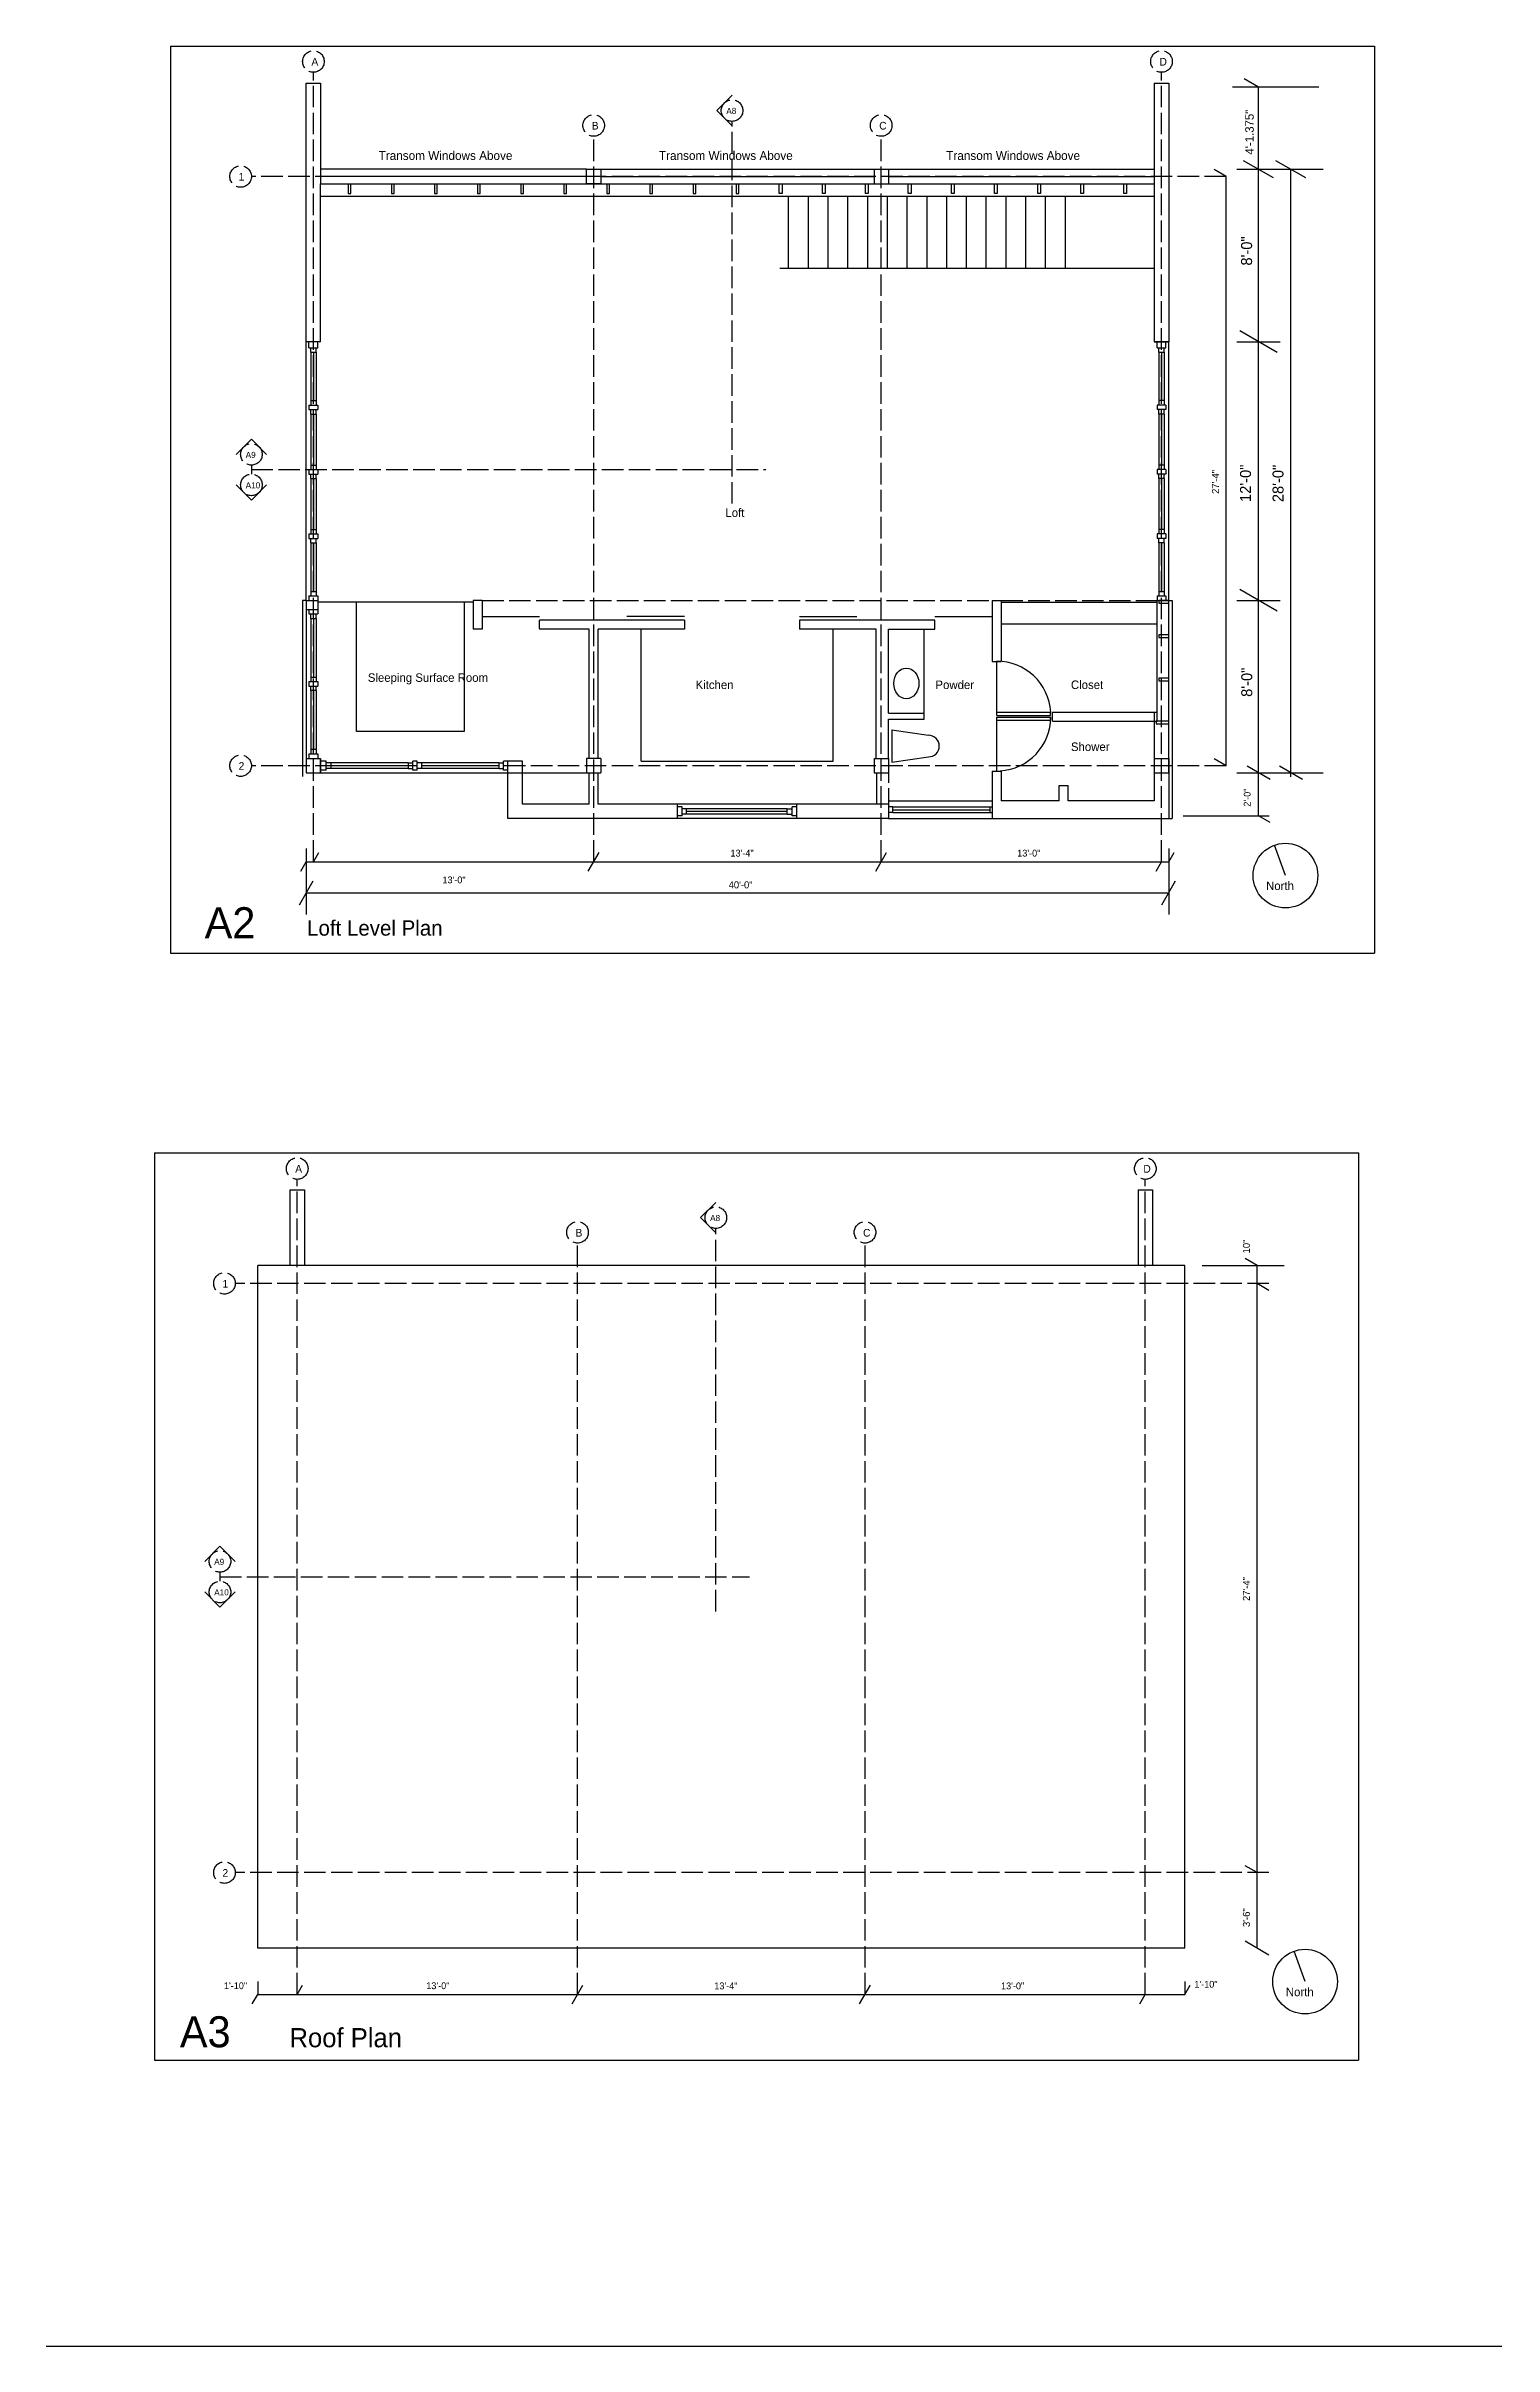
# Model space of a CAD drawing. Header units: inches. Extents: x -285 to 6358, y -2516 to 3346.
# Drawn here: x 1267 to 2073, y -668 to 612 of the extents above; entities that cross this region are included whole.
import ezdxf

# ---------------------------------------------------------------- set-up
doc = ezdxf.new("R2010")
doc.units = ezdxf.units.IN
doc.header["$MEASUREMENT"] = 0
doc.linetypes.add('ACAD_ISO02W100', pattern=[15, 12, -3])
for name, color, linetype in [('const', 7, 'Continuous'), ('e1', 7, 'Continuous'), ('e2', 251, 'Continuous'), ('glass', 172, 'Continuous'), ('grid', 252, 'ACAD_ISO02W100'), ('millwork', 254, 'Continuous'), ('soffit', 253, 'ACAD_ISO02W100'), ('stairs', 140, 'Continuous'), ('walls', 7, 'Continuous')]:
    doc.layers.add(name, color=color, linetype=linetype)

msp = doc.modelspace()

# ---------------------------------------------------------------- linework, layer by layer
for p, q in [((1336.8, 612.1), (1336.8, 107.1)), ((1336.8, 612.1), (2006.9, 612.1)), ((2006.9, 612.1), (2006.9, 107.1)), ((1336.8, 107.1), (2006.9, 107.1)), ((1327.8, -4.1), (1327.8, -509.1)), ((1327.8, -4.1), (1997.9, -4.1)), ((1997.9, -4.1), (1997.9, -509.1)), ((1327.8, -509.1), (1997.9, -509.1))]:
    msp.add_line(p, q)
at = {"layer": 'const'}
for p, q in [((1975.9, 589.3), (1927.9, 589.3)), ((1942.3, 589.3), (1934.3, 593.9)), ((1942.3, 183.5), (1942.3, 589.3)), ((1924.3, 539.5), (1917.6, 543.4)), ((1924.3, 211.5), (1924.3, 539.5)), ((1930.3, 543.5), (1978.3, 543.5)), ((1950.6, 538.7), (1934, 548.3)), ((1968.6, 538.7), (1952, 548.3)), ((1960.3, 205.3), (1960.3, 543.5)), ((1952.7, 441.5), (1931.9, 453.5)), ((1930.3, 447.5), (1954.3, 447.5)), ((1952.7, 297.5), (1931.9, 309.5)), ((1930.3, 303.5), (1954.3, 303.5)), ((1924.3, 211.5), (1917.6, 215.4)), ((1930.3, 207.5), (1978.3, 207.5)), ((1948.7, 203.8), (1935.9, 211.2)), ((1966.7, 203.8), (1953.9, 211.2)), ((1900.3, 183.5), (1948.3, 183.5)), ((1948.7, 179.8), (1942.3, 183.5)), ((1409.3, 152.8), (1412.3, 158)), ((1412.3, 165.3), (1412.3, 128.7)), ((1412.3, 158), (1892.3, 158)), ((1416.3, 158), (1419.3, 163.2)), ((1569.3, 152.8), (1575.3, 163.2)), ((1729.3, 152.8), (1735.3, 163.2)), ((1885.3, 152.8), (1888.3, 158)), ((1892.3, 165.3), (1892.3, 128.7)), ((1892.3, 158), (1895.3, 163.2)), ((1408.5, 134.1), (1416.1, 147.4)), ((1888.5, 134.1), (1896.1, 147.4)), ((1412.3, 140.7), (1892.3, 140.7)), ((1941.5, -66.7), (1934.8, -62.9)), ((1941.5, -446.7), (1941.5, -66.7)), ((1948.1, -80.6), (1941.5, -76.7)), ((1941.5, -404.7), (1934.8, -400.9)), ((1948.1, -450.6), (1934.8, -442.9)), ((1382.3, -477.8), (1385.3, -472.6)), ((1385.3, -465.3), (1385.3, -472.6)), ((1385.3, -472.6), (1901.3, -472.6)), ((1407.3, -472.6), (1410.3, -467.4)), ((1560.3, -477.8), (1566.3, -467.4)), ((1720.3, -477.8), (1726.3, -467.4)), ((1876.3, -477.8), (1879.3, -472.6)), ((1901.3, -465.3), (1901.3, -472.6)), ((1901.3, -472.6), (1904.3, -467.4))]:
    msp.add_line(p, q, dxfattribs=at)
at = {"layer": 'e1'}
for p, q in [((1412.3, 303.5), (1412.3, 447.5)), ((1892.3, 303.5), (1892.3, 447.5)), ((1410.3, 303.5), (1410.3, 205.5)), ((1412.3, 303.5), (1410.3, 303.5)), ((1892.3, 303.5), (1894.3, 303.5)), ((1894.3, 303.5), (1894.3, 182)), ((1738.3, 231.4), (1738.3, 213.4)), ((1738.3, 231.4), (1758.6, 228.4)), ((1738.3, 213.4), (1758.6, 216.4)), ((1892.3, 207.5), (1892.3, 182)), ((1736.3, 199), (1736.3, 182)), ((1736.3, 182), (1894.3, 182)), ((1831.3, 192), (1799.1, 192)), ((1884.3, 192), (1836.3, 192)), ((1901.3, -446.7), (1385.3, -446.7)), ((1267.5, -668.3), (6357.7, -668.3))]:
    msp.add_line(p, q, dxfattribs=at)
for centre in [(1957.3, 150.3), (1968.2, -465.4)]:
    msp.add_circle(centre, 18, dxfattribs=at)
for centre, radius, start, end in [((1796.7, 239.6), 30, 3.3123, 90.1293), ((1796.7, 238.6), 30, 273.3123, 359.8707), ((1758.6, 222.4), 6, 270, 90)]:
    msp.add_arc(centre, radius, start, end, dxfattribs=at)
msp.add_ellipse((1746.3, 257.3), major_axis=(0, -8.5), ratio=0.823529, dxfattribs=at)
at = {"layer": 'e2'}
for p, q in [((1568.3, 543.5), (1420.3, 543.5)), ((1576.3, 543.5), (1728.3, 543.5)), ((1736.3, 543.5), (1884.3, 543.5)), ((1412.3, 298.5), (1412.3, 215.5)), ((1440.3, 230.5), (1440.3, 302.5)), ((1500.3, 302.5), (1500.3, 230.5)), ((1500.3, 230.5), (1440.3, 230.5)), ((1420.3, 207.5), (1568.3, 207.5)), ((1910.9, -66.7), (1956.5, -66.7))]:
    msp.add_line(p, q, dxfattribs=at)
at = {"layer": 'glass'}
for p, q in [((1414.8, 441.7), (1414.8, 414.7)), ((1417.8, 441.7), (1417.8, 414.7)), ((1886.8, 441.7), (1886.8, 414.7)), ((1889.8, 441.7), (1889.8, 414.7)), ((1414.8, 407.2), (1414.8, 378.8)), ((1417.8, 407.2), (1417.8, 378.8)), ((1886.8, 407.2), (1886.8, 378.8)), ((1889.8, 407.2), (1889.8, 378.8)), ((1414.8, 371.3), (1414.8, 343)), ((1417.8, 371.3), (1417.8, 343)), ((1886.8, 371.3), (1886.8, 343)), ((1889.8, 371.3), (1889.8, 343)), ((1414.8, 335.5), (1414.8, 308.5)), ((1417.8, 335.5), (1417.8, 308.5)), ((1886.8, 335.5), (1886.8, 308.5)), ((1889.8, 335.5), (1889.8, 308.5)), ((1414.8, 293.5), (1414.8, 260.8)), ((1417.8, 293.5), (1417.8, 260.8)), ((1414.8, 253.3), (1414.8, 220.5)), ((1417.8, 253.3), (1417.8, 220.5)), ((1469.1, 213), (1426, 213)), ((1469.1, 210), (1426, 210)), ((1519.6, 213), (1476.6, 213)), ((1519.6, 210), (1476.6, 210)), ((1685.3, 190), (1619, 190)), ((1685.3, 182), (1619, 182)), ((1680, 187.5), (1624, 187.5)), ((1680, 184.5), (1624, 184.5)), ((1738.8, 188.5), (1792.9, 188.5)), ((1738.8, 185.5), (1792.9, 185.5))]:
    msp.add_line(p, q, dxfattribs=at)
at = {"layer": 'grid'}
for p, q in [((1416.3, 158), (1416.3, 597.5)), ((1888.3, 158), (1888.3, 597.5)), ((1649.3, 357.4), (1649.3, 570.2)), ((1572.3, 158), (1572.3, 561.9)), ((1732.3, 158), (1732.3, 561.9)), ((1924.3, 539.5), (1381.8, 539.5)), ((1381.8, 378.8), (1381.8, 373.8)), ((1381.8, 376.3), (1668.1, 376.3)), ((1924.3, 211.5), (1381.8, 211.5)), ((1407.3, -472.6), (1407.3, -18.8)), ((1879.3, -472.6), (1879.3, -18.8)), ((1640.3, -259.4), (1640.3, -46.1)), ((1563.3, -472.6), (1563.3, -54.3)), ((1723.3, -472.6), (1723.3, -54.3)), ((1948.1, -76.7), (1372.8, -76.7)), ((1364.3, -237.5), (1364.3, -242.5)), ((1364.3, -240), (1659.1, -240)), ((1948.1, -404.7), (1372.8, -404.7))]:
    msp.add_line(p, q, dxfattribs=at)
for centre in [(1416.3, 603.5), (1888.3, 603.5), (1649.3, 576.2), (1572.3, 567.9), (1732.3, 567.9), (1375.8, 539.5), (1381.8, 384.8), (1381.8, 367.8), (1375.8, 211.5), (1407.3, -12.8), (1879.3, -12.8), (1640.3, -40.1), (1563.3, -48.3), (1723.3, -48.3), (1366.8, -76.7), (1364.3, -231.5), (1364.3, -248.5), (1366.8, -404.7)]:
    msp.add_circle(centre, 6, dxfattribs=at)
at = {"layer": 'millwork'}
for p, q in [((1416.3, 441.7), (1416.3, 414.7)), ((1888.3, 441.7), (1888.3, 414.7)), ((1416.3, 407.2), (1416.3, 378.8)), ((1888.3, 407.2), (1888.3, 378.8)), ((1416.3, 371.3), (1416.3, 343)), ((1888.3, 371.3), (1888.3, 343)), ((1416.3, 335.5), (1416.3, 308.5)), ((1888.3, 335.5), (1888.3, 308.5)), ((1505.2, 302.5), (1418.5, 302.5)), ((1510.7, 294.5), (1542.2, 294.5)), ((1622.8, 294.5), (1590.8, 294.5)), ((1686.8, 294.5), (1718.8, 294.5)), ((1762.1, 294.5), (1793.6, 294.5)), ((1799.1, 302.5), (1885.8, 302.5)), ((1416.3, 293.5), (1416.3, 260.8)), ((1598.8, 214), (1598.8, 287.5)), ((1705.5, 214), (1705.5, 287.5)), ((1756.3, 239), (1756.3, 287.5)), ((1799.1, 290.5), (1885.8, 290.5)), ((1796.6, 241.3), (1796.6, 269.5)), ((1416.3, 253.3), (1416.3, 220.5)), ((1796.6, 241.3), (1826.6, 241.3)), ((1796.6, 239.5), (1796.6, 241.3)), ((1796.6, 239.5), (1826.6, 239.5)), ((1796.6, 208.5), (1796.6, 238.5)), ((1796.6, 238.5), (1826.6, 238.5)), ((1796.6, 236.8), (1826.6, 236.8)), ((1826.6, 239.5), (1826.6, 241.3)), ((1826.6, 236.8), (1826.6, 238.5)), ((1469.1, 211.5), (1426, 211.5)), ((1519.6, 211.5), (1476.6, 211.5)), ((1598.8, 214), (1705.5, 214)), ((1680, 186), (1624, 186)), ((1736.3, 192), (1794.1, 192)), ((1738.8, 187), (1792.9, 187))]:
    msp.add_line(p, q, dxfattribs=at)
at = {"layer": 'soffit'}
for p, q in [((1510.2, 303.5), (1794.1, 303.5)), ((1799.1, 303.5), (1885.8, 303.5))]:
    msp.add_line(p, q, dxfattribs=at)
at = {"layer": 'stairs'}
for p, q in [((1680.8, 488.5), (1680.8, 528.5)), ((1691.8, 488.5), (1691.8, 528.5)), ((1702.8, 488.5), (1702.8, 528.5)), ((1713.8, 488.5), (1713.8, 528.5)), ((1724.8, 488.5), (1724.8, 528.5)), ((1735.8, 488.5), (1735.8, 528.5)), ((1746.8, 488.5), (1746.8, 528.5)), ((1757.8, 488.5), (1757.8, 528.5)), ((1768.8, 488.5), (1768.8, 528.5)), ((1779.8, 488.5), (1779.8, 528.5)), ((1790.8, 488.5), (1790.8, 528.5)), ((1801.8, 488.5), (1801.8, 528.5)), ((1812.8, 488.5), (1812.8, 528.5)), ((1823.8, 488.5), (1823.8, 528.5)), ((1834.8, 488.5), (1834.8, 528.5)), ((1675.8, 488.5), (1884.3, 488.5))]:
    msp.add_line(p, q, dxfattribs=at)
at = {"layer": 'walls'}
for p, q in [((1412.3, 447.5), (1412.3, 591.5)), ((1412.3, 591.5), (1420.3, 591.5)), ((1420.3, 591.5), (1420.3, 535.5)), ((1884.3, 591.5), (1884.3, 535.5)), ((1884.3, 591.5), (1892.3, 591.5)), ((1892.3, 591.5), (1892.3, 447.5)), ((1649.3, 584.7), (1640.8, 576.2)), ((1649.3, 567.7), (1640.8, 576.2)), ((1568.3, 539.5), (1420.3, 539.5)), ((1568.3, 543.5), (1576.3, 543.5)), ((1568.3, 535.5), (1568.3, 543.5)), ((1576.3, 543.5), (1576.3, 535.5)), ((1576.3, 539.5), (1728.3, 539.5)), ((1728.3, 543.5), (1728.3, 535.5)), ((1728.3, 543.5), (1736.3, 543.5)), ((1736.3, 543.5), (1736.3, 535.5)), ((1736.3, 539.5), (1884.3, 539.5)), ((1420.3, 535.5), (1884.3, 535.5)), ((1420.3, 447.5), (1420.3, 535.5)), ((1420.3, 528.5), (1884.3, 528.5)), ((1576.3, 535.5), (1568.3, 535.5)), ((1576.3, 535.5), (1568.3, 535.5)), ((1728.3, 535.5), (1736.3, 535.5)), ((1728.3, 535.5), (1736.3, 535.5)), ((1884.3, 535.5), (1884.3, 447.5)), ((1420.3, 447.5), (1412.3, 447.5)), ((1413.8, 444.2), (1413.8, 447.5)), ((1413.8, 444.2), (1418.8, 444.2)), ((1414.8, 441.7), (1414.8, 444.2)), ((1414.8, 441.7), (1417.8, 441.7)), ((1417.8, 441.7), (1417.8, 444.2)), ((1418.8, 444.2), (1418.8, 447.5)), ((1892.3, 447.5), (1884.3, 447.5)), ((1884.3, 447.5), (1892.3, 447.5)), ((1885.8, 444.2), (1885.8, 447.5)), ((1885.8, 447.5), (1890.8, 447.5)), ((1885.8, 444.2), (1890.8, 444.2)), ((1886.8, 441.7), (1886.8, 444.2)), ((1886.8, 441.7), (1889.8, 441.7)), ((1889.8, 441.7), (1889.8, 444.2)), ((1890.8, 444.2), (1890.8, 447.5)), ((1413.8, 412.2), (1413.8, 409.7)), ((1413.8, 412.2), (1418.8, 412.2)), ((1414.8, 414.7), (1417.8, 414.7)), ((1414.8, 414.7), (1414.8, 412.2)), ((1417.8, 414.7), (1417.8, 412.2)), ((1418.8, 412.2), (1418.8, 409.7)), ((1885.8, 412.2), (1885.8, 409.7)), ((1890.8, 412.2), (1885.8, 412.2)), ((1886.8, 414.7), (1886.8, 412.2)), ((1889.8, 414.7), (1886.8, 414.7)), ((1889.8, 414.7), (1889.8, 412.2)), ((1890.8, 412.2), (1890.8, 409.7)), ((1413.8, 409.7), (1418.8, 409.7)), ((1414.8, 407.2), (1414.8, 409.7)), ((1414.8, 407.2), (1417.8, 407.2)), ((1417.8, 407.2), (1417.8, 409.7)), ((1890.8, 409.7), (1885.8, 409.7)), ((1886.8, 407.2), (1886.8, 409.7)), ((1889.8, 407.2), (1886.8, 407.2)), ((1889.8, 407.2), (1889.8, 409.7)), ((1373.3, 384.8), (1381.8, 393.3)), ((1390.2, 384.8), (1381.8, 393.3)), ((1413.8, 376.3), (1413.8, 373.8)), ((1413.8, 376.3), (1418.8, 376.3)), ((1413.8, 373.8), (1418.8, 373.8)), ((1414.8, 378.8), (1417.8, 378.8)), ((1414.8, 378.8), (1414.8, 376.3)), ((1414.8, 371.3), (1414.8, 373.8)), ((1414.8, 371.3), (1417.8, 371.3)), ((1417.8, 378.8), (1417.8, 376.3)), ((1417.8, 371.3), (1417.8, 373.8)), ((1418.8, 376.3), (1418.8, 373.8)), ((1890.8, 376.3), (1885.8, 376.3)), ((1885.8, 376.3), (1885.8, 373.8)), ((1890.8, 373.8), (1885.8, 373.8)), ((1886.8, 378.8), (1886.8, 376.3)), ((1889.8, 378.8), (1886.8, 378.8)), ((1886.8, 371.3), (1886.8, 373.8)), ((1889.8, 371.3), (1886.8, 371.3)), ((1889.8, 378.8), (1889.8, 376.3)), ((1889.8, 371.3), (1889.8, 373.8)), ((1890.8, 376.3), (1890.8, 373.8)), ((1373.3, 367.8), (1381.8, 359.3)), ((1390.2, 367.8), (1381.8, 359.3)), ((1413.8, 340.5), (1413.8, 338)), ((1413.8, 340.5), (1418.8, 340.5)), ((1413.8, 338), (1418.8, 338)), ((1414.8, 343), (1417.8, 343)), ((1414.8, 343), (1414.8, 340.5)), ((1414.8, 335.5), (1414.8, 338)), ((1414.8, 335.5), (1417.8, 335.5)), ((1417.8, 343), (1417.8, 340.5)), ((1417.8, 335.5), (1417.8, 338)), ((1418.8, 340.5), (1418.8, 338)), ((1885.8, 340.5), (1885.8, 338)), ((1890.8, 340.5), (1885.8, 340.5)), ((1890.8, 338), (1885.8, 338)), ((1889.8, 343), (1886.8, 343)), ((1886.8, 343), (1886.8, 340.5)), ((1886.8, 335.5), (1886.8, 338)), ((1889.8, 335.5), (1886.8, 335.5)), ((1889.8, 343), (1889.8, 340.5)), ((1889.8, 335.5), (1889.8, 338)), ((1890.8, 340.5), (1890.8, 338)), ((1414.8, 308.5), (1414.8, 306)), ((1414.8, 308.5), (1417.8, 308.5)), ((1417.8, 308.5), (1417.8, 306)), ((1886.8, 308.5), (1889.8, 308.5)), ((1886.8, 308.5), (1886.8, 306)), ((1889.8, 308.5), (1889.8, 306)), ((1412.3, 303.5), (1412.3, 298.5)), ((1412.3, 303.5), (1418.8, 303.5)), ((1412.3, 298.5), (1418.8, 298.5)), ((1413.8, 306), (1413.8, 303.5)), ((1413.8, 306), (1418.8, 306)), ((1413.8, 298.5), (1413.8, 296)), ((1413.8, 296), (1418.8, 296)), ((1414.8, 293.5), (1414.8, 296)), ((1417.8, 293.5), (1417.8, 296)), ((1418.8, 306), (1418.8, 296)), ((1505.2, 303.5), (1505.2, 287.5)), ((1510.2, 303.5), (1505.2, 303.5)), ((1510.2, 303.5), (1510.2, 287.5)), ((1794.1, 303.5), (1794.1, 269.5)), ((1794.1, 303.5), (1799.1, 303.5)), ((1799.1, 303.5), (1799.1, 269.5)), ((1885.8, 306), (1885.8, 303.5)), ((1885.8, 306), (1890.8, 306)), ((1885.8, 303.5), (1892.3, 303.5)), ((1885.8, 236.3), (1885.8, 303.5)), ((1886.8, 303.5), (1892.3, 303.5)), ((1890.8, 306), (1890.8, 303.5)), ((1892.3, 207.5), (1892.3, 303.5)), ((1414.8, 293.5), (1417.8, 293.5)), ((1510.2, 287.5), (1505.2, 287.5)), ((1622.8, 292.5), (1542.2, 292.5)), ((1542.2, 287.9), (1542.2, 292.5)), ((1542.2, 287.9), (1542.2, 287.5)), ((1569.8, 287.5), (1542.2, 287.5)), ((1569.8, 215.5), (1569.8, 287.5)), ((1622.8, 287.5), (1574.8, 287.5)), ((1574.8, 215.5), (1574.8, 287.5)), ((1622.8, 292.5), (1622.8, 287.5)), ((1762.1, 292.5), (1686.8, 292.5)), ((1686.8, 292.5), (1686.8, 287.5)), ((1729.5, 287.5), (1686.8, 287.5)), ((1729.5, 215.5), (1729.5, 287.5)), ((1736.3, 287.5), (1762.1, 287.5)), ((1736.3, 240.8), (1736.3, 287.5)), ((1762.1, 287.5), (1762.1, 292.5)), ((1794.1, 269.5), (1799.1, 269.5)), ((1413.8, 258.3), (1413.8, 255.8)), ((1413.8, 258.3), (1418.8, 258.3)), ((1414.8, 260.8), (1417.8, 260.8)), ((1414.8, 260.8), (1414.8, 258.3)), ((1417.8, 260.8), (1417.8, 258.3)), ((1418.8, 258.3), (1418.8, 255.8)), ((1413.8, 255.8), (1418.8, 255.8)), ((1414.8, 253.3), (1414.8, 255.8)), ((1417.8, 253.3), (1414.8, 253.3)), ((1417.8, 253.3), (1417.8, 255.8)), ((1736.3, 240.8), (1756.3, 240.8)), ((1736.3, 215.5), (1736.3, 237.3)), ((1736.3, 237.3), (1756.3, 237.3)), ((1756.3, 237.3), (1756.3, 240.8)), ((1827.6, 241.3), (1885.8, 241.3)), ((1827.6, 236.3), (1827.6, 241.3)), ((1827.6, 236.3), (1885.8, 236.3)), ((1884.3, 241.5), (1884.3, 192)), ((1413.8, 218), (1413.8, 215.5)), ((1413.8, 218), (1418.8, 218)), ((1414.8, 220.5), (1414.8, 218)), ((1417.8, 220.5), (1414.8, 220.5)), ((1417.8, 220.5), (1417.8, 218)), ((1418.8, 218), (1418.8, 215.5)), ((1412.3, 215.5), (1412.3, 207.5)), ((1412.3, 215.5), (1420.3, 215.5)), ((1412.3, 207.5), (1420.3, 207.5)), ((1420.3, 207.5), (1420.3, 215.5)), ((1420.3, 215.5), (1420.3, 207.5)), ((1423.5, 214), (1420.3, 214)), ((1423.5, 209), (1420.3, 209)), ((1423.5, 209), (1423.5, 214)), ((1426, 213), (1423.5, 213)), ((1426, 210), (1423.5, 210)), ((1426, 213), (1426, 210)), ((1469.1, 213), (1469.1, 210)), ((1469.1, 213), (1471.6, 213)), ((1469.1, 210), (1471.6, 210)), ((1474.1, 214), (1471.6, 214)), ((1471.6, 209), (1471.6, 214)), ((1474.1, 209), (1471.6, 209)), ((1474.1, 209), (1474.1, 214)), ((1476.6, 213), (1474.1, 213)), ((1476.6, 210), (1474.1, 210)), ((1476.6, 210), (1476.6, 213)), ((1519.6, 210), (1519.6, 213)), ((1519.6, 213), (1522.1, 213)), ((1519.6, 210), (1522.1, 210)), ((1524.6, 214), (1522.1, 214)), ((1522.1, 209), (1522.1, 214)), ((1524.6, 209), (1522.1, 209)), ((1524.6, 209), (1524.6, 214)), ((1532.6, 214), (1524.6, 214)), ((1524.6, 182), (1524.6, 209)), ((1532.6, 190), (1532.6, 214)), ((1576.3, 215.5), (1568.3, 215.5)), ((1568.3, 215.5), (1568.3, 207.5)), ((1568.3, 207.5), (1576.3, 207.5)), ((1569.8, 190), (1569.8, 207.5)), ((1574.8, 190), (1574.8, 207.5)), ((1576.3, 215.5), (1576.3, 207.5)), ((1728.3, 215.5), (1728.3, 207.5)), ((1728.3, 215.5), (1736.3, 215.5)), ((1728.3, 207.5), (1736.3, 207.5)), ((1729.8, 190), (1729.8, 207.5)), ((1736.3, 215.5), (1736.3, 202)), ((1794.1, 208.5), (1799.1, 208.5)), ((1794.1, 208.5), (1794.1, 182)), ((1799.1, 208.5), (1799.1, 192)), ((1884.3, 215.5), (1892.3, 215.5)), ((1884.3, 207.5), (1892.3, 207.5)), ((1892.3, 215.5), (1892.3, 207.5)), ((1831.3, 200.5), (1836.3, 200.5)), ((1831.3, 192), (1831.3, 200.5)), ((1836.3, 192), (1836.3, 200.5)), ((1619, 182), (1524.6, 182)), ((1569.8, 190), (1532.6, 190)), ((1619, 190), (1574.8, 190)), ((1619, 182), (1619, 190)), ((1619, 183.5), (1619, 188.5)), ((1621.5, 188.5), (1619, 188.5)), ((1621.5, 183.5), (1619, 183.5)), ((1621.5, 183.5), (1621.5, 188.5)), ((1624, 187.5), (1621.5, 187.5)), ((1624, 184.5), (1621.5, 184.5)), ((1624, 184.5), (1624, 187.5)), ((1680, 184.5), (1680, 187.5)), ((1680, 187.5), (1682.8, 187.5)), ((1680, 184.5), (1682.8, 184.5)), ((1682.8, 183.5), (1682.8, 188.5)), ((1685.3, 188.5), (1682.8, 188.5)), ((1685.3, 183.5), (1682.8, 183.5)), ((1736.3, 190), (1685.3, 190)), ((1685.3, 182), (1685.3, 190)), ((1685.3, 183.5), (1685.3, 188.5)), ((1736.3, 182), (1685.3, 182)), ((1738.8, 188.5), (1736.3, 188.5)), ((1738.8, 185.5), (1736.3, 185.5)), ((1738.8, 185.5), (1738.8, 188.5)), ((1792.9, 188.5), (1794.1, 188.5)), ((1792.9, 185.5), (1792.9, 188.5)), ((1792.9, 185.5), (1794.1, 185.5)), ((1957.3, 150.3), (1951.1, 167.3)), ((1403.3, -24.7), (1411.3, -24.7)), ((1403.3, -66.7), (1403.3, -24.7)), ((1411.3, -24.7), (1411.3, -66.7)), ((1875.3, -24.7), (1875.3, -66.7)), ((1875.3, -24.7), (1883.3, -24.7)), ((1883.3, -24.7), (1883.3, -66.7)), ((1640.3, -31.6), (1631.8, -40.1)), ((1640.3, -48.6), (1631.8, -40.1)), ((1385.3, -446.7), (1385.3, -66.7)), ((1901.3, -66.7), (1385.3, -66.7)), ((1901.3, -446.7), (1901.3, -66.7)), ((1355.8, -231.5), (1364.3, -223)), ((1372.8, -231.5), (1364.3, -223)), ((1355.8, -248.5), (1364.3, -257)), ((1372.8, -248.5), (1364.3, -257)), ((1968.2, -465.4), (1962.1, -448.5))]:
    msp.add_line(p, q, dxfattribs=at)
for points in [[(1435.7, 535.5), (1435.7, 530), (1437.2, 530), (1437.2, 535.5)], [(1459.7, 535.5), (1459.7, 530), (1461.2, 530), (1461.2, 535.5)], [(1483.7, 535.5), (1483.7, 530), (1485.2, 530), (1485.2, 535.5)], [(1507.7, 535.5), (1507.7, 530), (1509.2, 530), (1509.2, 535.5)], [(1531.7, 535.5), (1531.7, 530), (1533.2, 530), (1533.2, 535.5)], [(1555.7, 535.5), (1555.7, 530), (1557.2, 530), (1557.2, 535.5)], [(1579.6, 535.5), (1579.6, 530), (1581.1, 530), (1581.1, 535.5)], [(1603.6, 535.5), (1603.6, 530), (1605.1, 530), (1605.1, 535.5)], [(1627.6, 535.5), (1627.6, 530), (1629.1, 530), (1629.1, 535.5)], [(1651.6, 535.5), (1651.6, 530), (1653.1, 530), (1653.1, 535.5)], [(1677.1, 535.5), (1677.1, 530), (1675.6, 530), (1675.6, 535.5)], [(1701.1, 535.5), (1701.1, 530), (1699.6, 530), (1699.6, 535.5)], [(1725.1, 535.5), (1725.1, 530), (1723.6, 530), (1723.6, 535.5)], [(1748.9, 535.5), (1748.9, 530), (1747.4, 530), (1747.4, 535.5)], [(1772.9, 535.5), (1772.9, 530), (1771.4, 530), (1771.4, 535.5)], [(1796.9, 535.5), (1796.9, 530), (1795.4, 530), (1795.4, 535.5)], [(1820.9, 535.5), (1820.9, 530), (1819.4, 530), (1819.4, 535.5)], [(1844.9, 535.5), (1844.9, 530), (1843.4, 530), (1843.4, 535.5)], [(1868.9, 535.5), (1868.9, 530), (1867.4, 530), (1867.4, 535.5)], [(1892.3, 303.5), (1886.8, 303.5), (1886.8, 302), (1892.3, 302)], [(1892.3, 284.3), (1886.8, 284.3), (1886.8, 282.8), (1892.3, 282.8)], [(1892.3, 260.3), (1886.8, 260.3), (1886.8, 258.8), (1892.3, 258.8)], [(1892.3, 236.3), (1885.3, 236.3), (1885.3, 234.8), (1892.3, 234.8)]]:
    msp.add_lwpolyline(points, dxfattribs=at)

# ---------------------------------------------------------------- texts
at = {"layer": 'const', "attachment_point": 1}
for s, insert, char_height, width in [('A', (1415.2, 605.5), 4.26, 1625.197), ('D', (1887.2, 605.5), 4.26, 1625.197), ('A8', (1646.1, 577.7), 3.41, 1300.158), ('B', (1571.2, 569.9), 4.26, 1625.197), ('C', (1731.2, 569.9), 4.26, 1625.197), ('Transom Windows Above', (1452.6, 553.6), 4.889, 1864.026), ('Transom Windows Above', (1608.6, 553.6), 4.889, 1864.026), ('Transom Windows Above', (1768.5, 553.6), 4.889, 1864.026), ('1', (1374.7, 541.5), 4.26, 1625.197), ('A9', (1378.6, 386.2), 3.41, 1300.158), ('A10', (1378.6, 369.3), 3.41, 1300.158), ('Loft', (1645.6, 354.7), 4.74, 1805.775), ('Sleeping Surface Room', (1446.6, 262.9), 4.736, 1805.775), ('Kitchen', (1629, 258.9), 4.74, 1805.775), ('Powder', (1762.5, 258.9), 4.74, 1805.775), ('Closet', (1837.9, 258.9), 4.74, 1805.775), ('Shower', (1837.9, 224.4), 4.74, 1805.775), ('2', (1374.7, 213.5), 4.26, 1625.197), ('13\'-4"', (1648.4, 164.7), 3.79, 1444.62), ('13\'-0"', (1808, 164.7), 3.79, 1444.62), ('13\'-0"', (1488.1, 149.8), 3.79, 1444.62), ('40\'-0"', (1647.4, 147.1), 3.91, 1491.22), ('North', (1946.5, 147), 4.74, 1805.775), ('A2', (1355.8, 132.7), 17.26, 6582.049), ('Loft Level Plan', (1412.8, 125.4), 8.525, 3250.395), ('A', (1406.2, -10.8), 4.26, 1625.197), ('D', (1878.2, -10.8), 4.26, 1625.197), ('B', (1562.2, -46.4), 4.26, 1625.197), ('A8', (1637.1, -38.6), 3.41, 1300.158), ('C', (1722.2, -46.4), 4.26, 1625.197), ('1', (1365.7, -74.8), 4.26, 1625.197), ('A9', (1361.1, -230), 3.41, 1300.158), ('A10', (1361.1, -247), 3.41, 1300.158), ('2', (1365.7, -402.8), 4.26, 1625.197), ('1\'-10"', (1366.5, -465.8), 3.79, 1444.62), ('13\'-0"', (1479.1, -465.8), 3.79, 1444.62), ('13\'-4"', (1639.4, -465.9), 3.79, 1444.62), ('13\'-0"', (1799, -465.9), 3.79, 1444.62), ('1\'-10"', (1906.6, -465), 3.79, 1444.62), ('North', (1957.5, -468.8), 4.74, 1805.775), ('A3', (1342, -484.7), 17.26, 6582.049), ('Roof Plan', (1403, -491.3), 10.66, 4062.993)]:
    msp.add_mtext(s, dxfattribs=dict(at, insert=insert, char_height=char_height, width=width))
at = {"layer": 'const', "attachment_point": 1, "rotation": 90}
for s, insert, char_height, width in [('4\'-1.375"', (1934.9, 551.7), 4.74, 1805.775), ('8\'-0"', (1932.6, 489.9), 6.11, 2330.032), ('27\'-4"', (1916.4, 362.8), 3.91, 1491.22), ('12\'-0"', (1932, 358.3), 6.11, 2330.032), ('28\'-0"', (1950.1, 358.2), 6.11, 2330.032), ('8\'-0"', (1932.7, 249.8), 6.11, 2330.032), ('2\'-0"', (1934.1, 188.7), 3.78, 1439.96), ('10"', (1933.6, -60), 3.91, 1491.22), ('27\'-4"', (1933.6, -253.5), 3.91, 1491.22), ('3\'-6"', (1933.6, -435), 3.91, 1491.22)]:
    msp.add_mtext(s, dxfattribs=dict(at, insert=insert, char_height=char_height, width=width))

doc.saveas('drawing.dxf')
